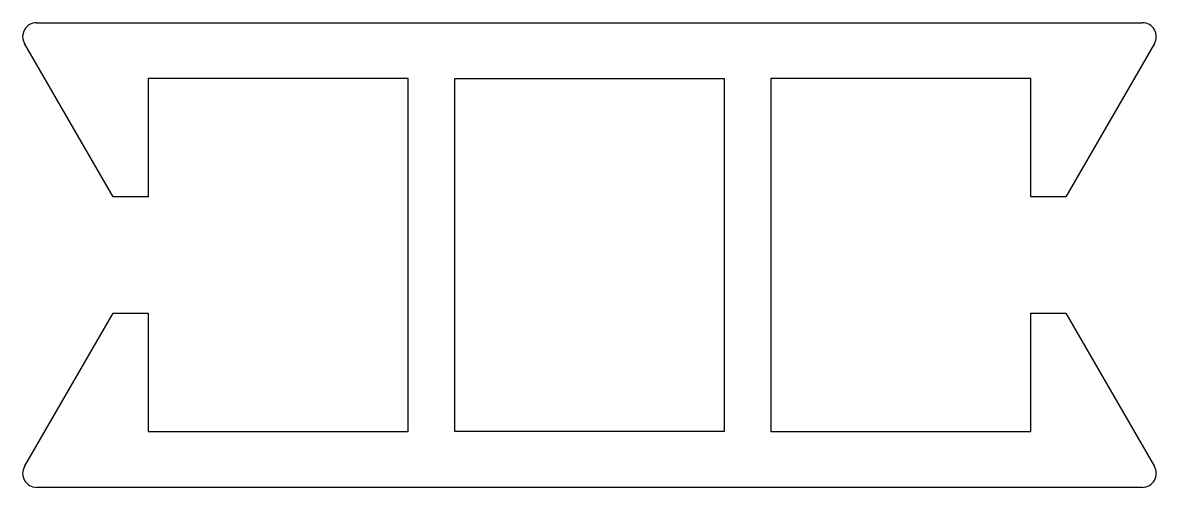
# Model space of a CAD drawing. Extents: x 357.7 to 382.1, y 543.3 to 553.3.
import ezdxf

# ---------------------------------------------------------------- set-up
doc = ezdxf.new("R2010")
doc.units = 0
doc.layers.get('0').update_dxf_attribs({"linetype": 'CONTINUOUS'})

msp = doc.modelspace()

# ---------------------------------------------------------------- linework, layer by layer
for p, q in [((358.001, 553.255), (381.801, 553.255)), ((359.647, 549.505), (357.742, 552.805)), ((382.061, 552.805), (380.156, 549.505)), ((366.001, 552.055), (360.401, 552.055)), ((360.401, 552.055), (360.401, 549.505)), ((366.001, 544.455), (366.001, 552.055)), ((367.001, 544.455), (367.001, 552.055)), ((367.001, 552.055), (372.801, 552.055)), ((372.801, 552.055), (372.801, 544.455)), ((379.401, 552.055), (373.801, 552.055)), ((373.801, 552.055), (373.801, 544.455)), ((379.401, 549.505), (379.401, 552.055)), ((360.401, 549.505), (359.647, 549.505)), ((380.156, 549.505), (379.401, 549.505)), ((357.742, 543.705), (359.647, 547.005)), ((359.647, 547.005), (360.401, 547.005)), ((360.401, 547.005), (360.401, 544.455)), ((379.401, 544.455), (379.401, 547.005)), ((379.401, 547.005), (380.156, 547.005)), ((380.156, 547.005), (382.061, 543.705)), ((360.401, 544.455), (366.001, 544.455)), ((372.801, 544.455), (367.001, 544.455)), ((373.801, 544.455), (379.401, 544.455)), ((381.801, 543.255), (358.001, 543.255))]:
    msp.add_line(p, q)
for centre, start, end in [((358.001, 552.955), 90, 210), ((381.801, 552.955), 330, 90), ((358.001, 543.555), 150, 270), ((381.801, 543.555), 270, 30)]:
    msp.add_arc(centre, 0.3, start, end)

doc.saveas('drawing.dxf')
